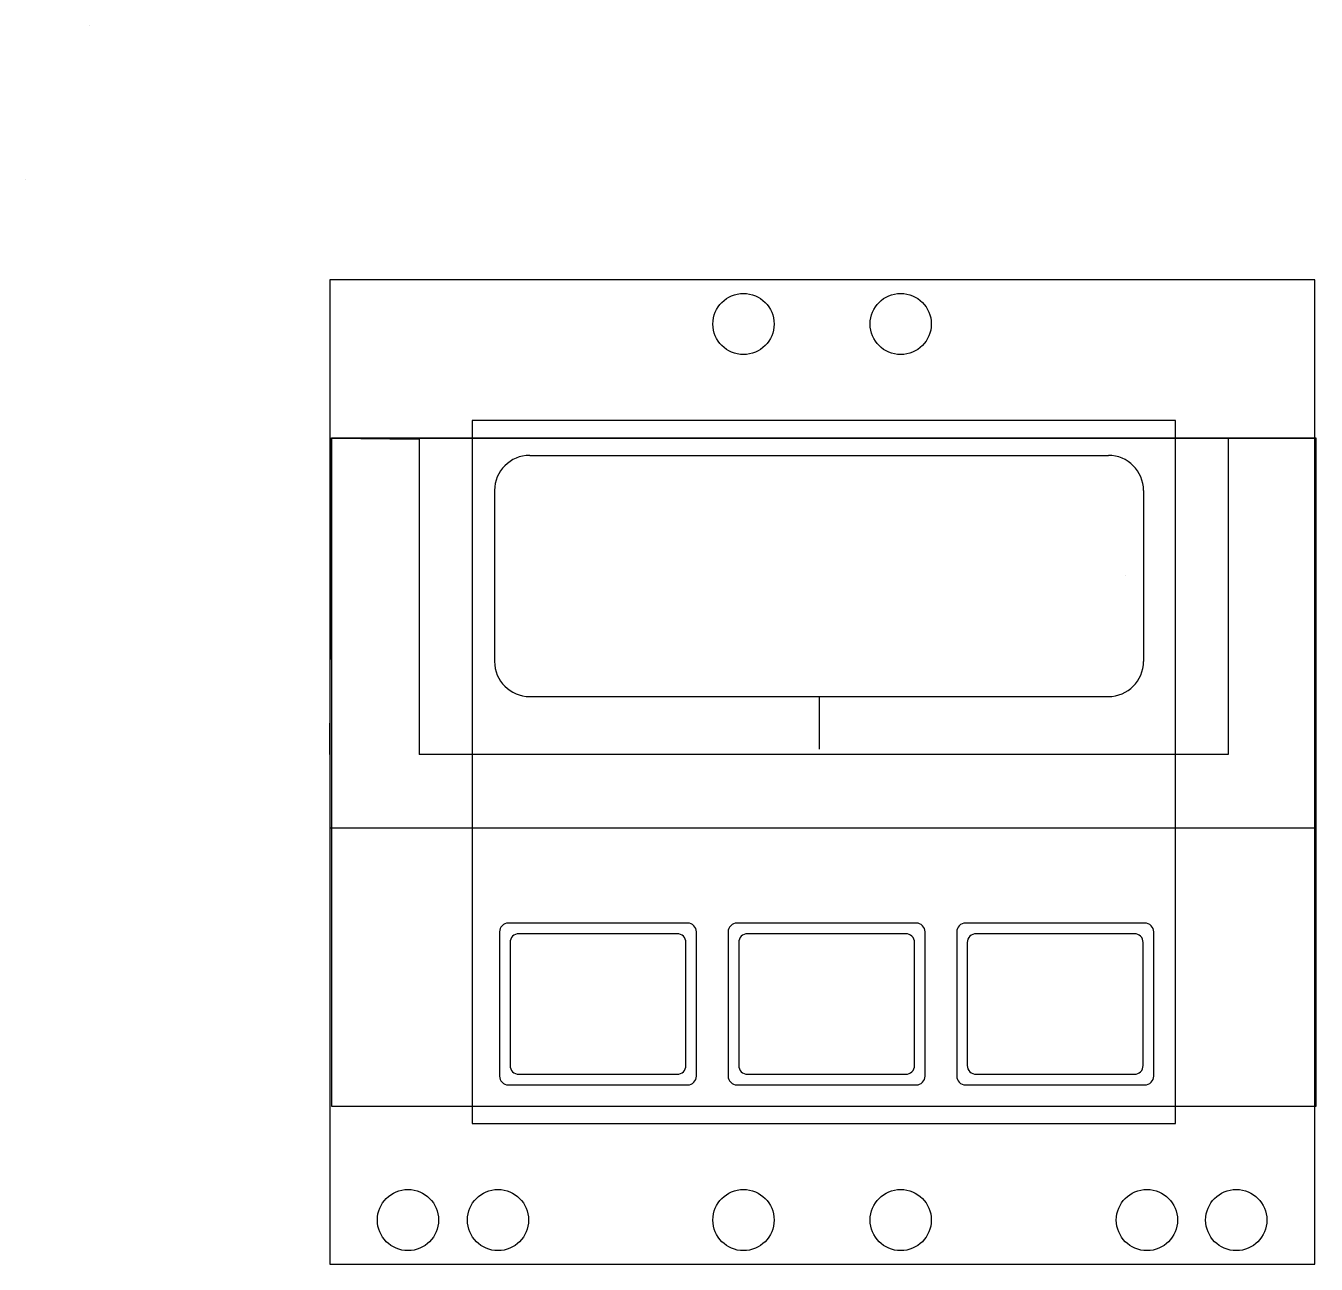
# Model space of a CAD drawing. Header units: millimetres. Extents: x 1231 to 1268, y 2324 to 2509.
# Drawn here: x 1231.16 to 1267.85, y 2324.09 to 2359.31 of the extents above.
import ezdxf

# ---------------------------------------------------------------- set-up
doc = ezdxf.new("R2010")
doc.units = ezdxf.units.MM
for name, color, linetype in [('active_layer', 1, 'Continuous'), ('pin_contacts', 6, 'Continuous'), ('safety_border', 3, 'Continuous'), ('upd_evap', 4, 'Continuous'), ('upd_pixels', 2, 'Continuous')]:
    doc.layers.add(name, color=color, linetype=linetype)

# ---------------------------------------------------------------- blocks, each defined once
blk = doc.blocks.new('*U30')
for points in [[(-2.55, -2.3), (2.55, -2.3, 0.414214), (2.8, -2.05), (2.8, 2.05, 0.414214), (2.55, 2.3), (-2.55, 2.3, 0.414214), (-2.8, 2.05), (-2.8, -2.05, 0.414214)], [(-2.25, -2), (2.25, -2, 0.414214), (2.5, -1.75), (2.5, 1.75, 0.414214), (2.25, 2), (-2.25, 2, 0.414214), (-2.5, 1.75), (-2.5, -1.75, 0.414214)]]:
    blk.add_lwpolyline(points, format="xyb", close=True)
blk = doc.blocks.new('*U32')
at = {"color": 0, "linetype": 'ByBlock', "lineweight": -2, "transparency": 16777216}
for p in [(0, 0), (6.5, 0), (13, 0)]:
    blk.add_blockref('*U30', p, dxfattribs=at)

msp = doc.modelspace()

# ---------------------------------------------------------------- linework, layer by layer
for p, q in [((1232.96, 2359.311), (1232.96, 2359.311)), ((1231.158, 2354.933), (1231.158, 2354.933)), ((1267.804, 2352.085), (1239.804, 2352.085)), ((1239.804, 2352.085), (1239.804, 2324.085)), ((1267.804, 2324.085), (1267.804, 2352.085)), ((1262.438, 2343.662), (1262.438, 2343.662)), ((1239.804, 2324.085), (1267.804, 2324.085))]:
    msp.add_line(p, q)
at = {"color": 1}
for p, q in [((1239.804, 2347.585), (1267.804, 2347.585)), ((1239.847, 2328.585), (1267.847, 2328.585))]:
    msp.add_line(p, q, dxfattribs=at)
at = {"layer": 'active_layer', "color": 1}
msp.add_lwpolyline([(1239.847, 2347.585), (1239.847, 2328.585), (1267.847, 2328.585), (1267.847, 2347.585)], close=True, dxfattribs=at)
at = {"layer": 'pin_contacts'}
for centre in [(1251.564, 2350.829), (1256.034, 2350.829), (1242.024, 2325.341), (1244.584, 2325.341), (1251.564, 2325.341), (1256.034, 2325.341), (1263.034, 2325.341), (1265.574, 2325.341)]:
    msp.add_circle(centre, 0.87, dxfattribs=at)
at = {"layer": 'safety_border'}
msp.add_lwpolyline([(1243.847, 2328.085), (1263.847, 2328.085), (1263.847, 2348.085), (1243.847, 2348.085)], close=True, dxfattribs=at)
at = {"layer": 'upd_evap'}
for p, q in [((1258.03, 2352.085), (1258.03, 2352.085)), ((1239.804, 2338.584), (1239.847, 2347.585)), ((1239.847, 2347.585), (1242.347, 2347.55)), ((1242.347, 2347.55), (1242.347, 2338.584)), ((1267.847, 2347.585), (1265.347, 2347.585)), ((1265.347, 2347.585), (1265.347, 2338.584)), ((1267.84, 2338.584), (1267.847, 2347.585)), ((1245.486, 2347.091), (1261.938, 2347.091)), ((1244.486, 2346.091), (1244.486, 2341.232)), ((1262.938, 2346.091), (1262.938, 2341.232)), ((1245.486, 2340.232), (1261.938, 2340.232)), ((1239.804, 2338.584), (1239.804, 2337.584)), ((1265.347, 2338.584), (1242.347, 2338.584)), ((1267.804, 2338.085), (1267.84, 2338.584)), ((1267.847, 2337.584), (1267.804, 2338.085)), ((1239.804, 2336.499), (1267.847, 2336.499)), ((1267.804, 2333.325), (1267.804, 2333.325))]:
    msp.add_line(p, q, dxfattribs=at)
for centre, start, end in [((1245.486, 2346.091), 90, 180), ((1261.938, 2346.091), 0, 90), ((1245.486, 2341.232), 180, 270), ((1261.938, 2341.232), 270, 0)]:
    msp.add_arc(centre, 1, start, end, dxfattribs=at)
at = {"layer": 'upd_pixels'}
for p in [(1253.712, 2340.232), (1253.712, 2338.732)]:
    msp.add_line(p, (1253.712, 2338.732), dxfattribs=at)

# ---------------------------------------------------------------- block references
msp.add_blockref('*U32', (1247.427, 2331.487))

doc.saveas('drawing.dxf')
